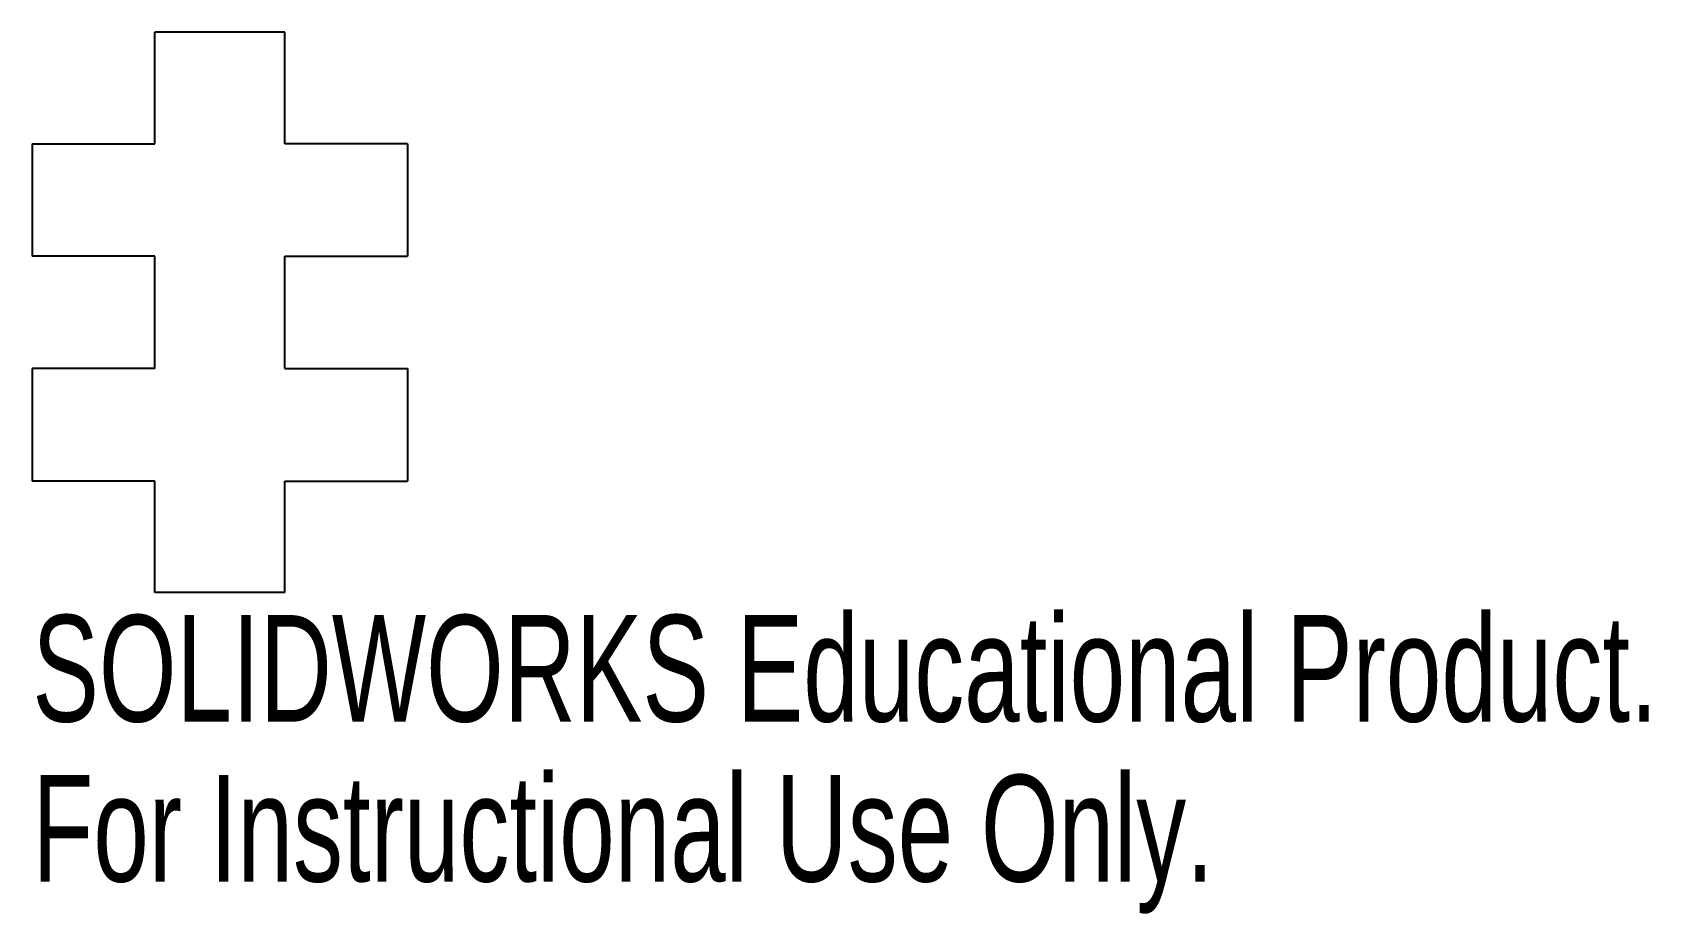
# Model space of a CAD drawing. Header units: millimetres. Extents: x -8.5 to 64.8, y -27.3 to 12.7.
import ezdxf

# ---------------------------------------------------------------- set-up
doc = ezdxf.new("R2010")
doc.units = ezdxf.units.MM
doc.styles.add('SLDTEXTSTYLE0', font='TXT', dxfattribs={"width": 0.7})

msp = doc.modelspace()

# ---------------------------------------------------------------- linework, layer by layer
at = {"color": 7, "linetype": 'Continuous', "lineweight": 25}
for p, q in [((2.95, 12.7), (-2.95, 12.7)), ((-2.95, 7.65), (-2.95, 12.7)), ((2.95, 7.65), (2.95, 12.7)), ((-8.5, 7.65), (-2.95, 7.65)), ((-8.5, 7.65), (-8.5, 2.55)), ((8.5, 7.65), (2.95, 7.65)), ((8.5, 7.65), (8.5, 2.55)), ((-2.95, 2.55), (-8.5, 2.55)), ((-2.95, -2.55), (-2.95, 2.55)), ((2.95, -2.55), (2.95, 2.55)), ((2.95, 2.55), (8.5, 2.55)), ((-8.5, -2.55), (-8.5, -7.65)), ((-2.95, -2.55), (-8.5, -2.55)), ((2.95, -2.55), (8.5, -2.55)), ((8.5, -2.55), (8.5, -7.65)), ((-2.95, -7.65), (-8.5, -7.65)), ((-2.95, -12.7), (-2.95, -7.65)), ((2.95, -12.7), (2.95, -7.65)), ((2.95, -7.65), (8.5, -7.65)), ((2.95, -12.7), (-2.95, -12.7))]:
    msp.add_line(p, q, dxfattribs=at)

# ---------------------------------------------------------------- texts
at = {"color": 7, "linetype": 'Continuous', "char_height": 4.83362, "attachment_point": 1, "style": 'SLDTEXTSTYLE0'}
for s, insert in [('SOLIDWORKS Educational Product.', (-8.5, -13.72)), ('For Instructional Use Only.', (-8.5, -20.97))]:
    msp.add_mtext(s, dxfattribs=dict(at, insert=insert))

doc.saveas('drawing.dxf')
